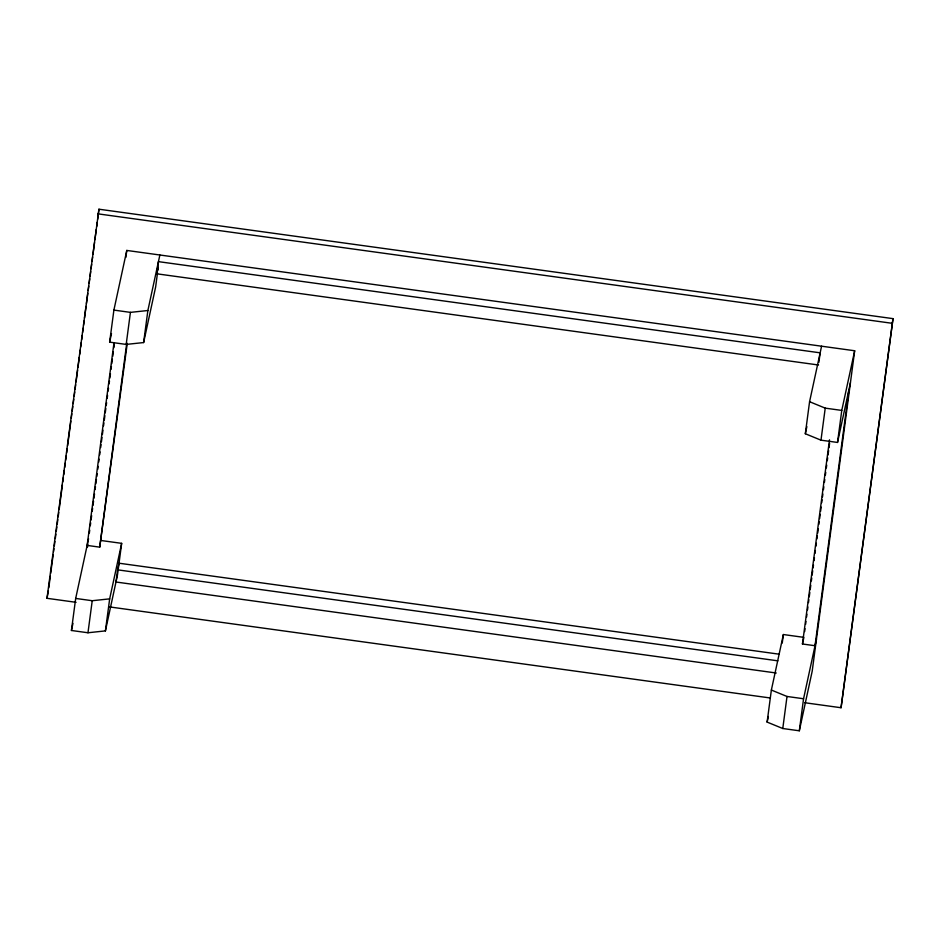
<?xml version="1.0" encoding="UTF-8"?>
<svg xmlns="http://www.w3.org/2000/svg" width="940" height="940" viewBox="0 0 940 940"><rect width="100%" height="100%" fill="white"/><g stroke="black" fill="none" stroke-linecap="round" stroke-linejoin="round"><path stroke-width="1.41" d="M76.081 602.317L47 598.31L98.947 209.209L893 318.637L841.053 707.738L804.699 702.721M48.386 590.766L47 598.31M48.774 587.864L50.314 576.255M50.69 573.353L53.192 554.494M53.58 551.592L53.968 548.69M54.344 545.788L54.92 541.44M55.307 538.538L55.883 534.178M56.271 531.276L56.847 526.929M57.234 524.027L57.81 519.679M58.198 516.777L58.774 512.418M59.15 509.515L62.416 484.852M62.804 481.95L63.38 477.602M63.767 474.7L64.343 470.353M64.731 467.45L65.306 463.091M65.694 460.189L66.27 455.841M66.646 452.939L67.234 448.591M67.609 445.689L70.876 421.026M71.264 418.124L71.84 413.764M72.227 410.862L72.803 406.515M73.191 403.613L73.767 399.265M74.154 396.363L74.73 392.004M75.106 389.101L75.682 384.754M76.069 381.852L77.609 370.243M77.996 367.34L79.336 357.188M79.724 354.286L80.3 349.939M80.687 347.036L81.263 342.677M81.651 339.775L82.227 335.427M82.603 332.525L83.19 328.178M83.566 325.275L84.142 320.916M84.529 318.014L86.069 306.405M86.457 303.502L87.796 293.351M88.184 290.448L88.76 286.101M89.147 283.199L89.723 278.839M90.111 275.949L90.687 271.589M91.062 268.687L91.638 264.34M92.026 261.438L92.602 257.078M92.99 254.176L94.529 242.579M94.916 239.677L96.256 229.513M96.644 226.622L97.219 222.263M97.607 219.361L98.947 209.209M117.124 576.714L105.409 630.893L87.972 632.761L71.428 630.482L75.682 598.439L88.572 538.785M157.509 272.858L155.629 287.041L143.62 342.56L126.183 344.416L109.639 342.137L113.893 310.094L126.783 250.439L854.672 350.761L812.207 671.136L799.317 730.791L782.773 728.512L767.122 722.096L771.364 690.054L783.373 634.535L803.888 637.367L802.455 643.994L815.027 645.733L848.985 389.419M114.01 342.689L87.138 545.412L99.71 547.151L127.241 343.582M87.467 547.151L87.843 544.366M89.347 532.992L89.723 530.101M90.299 525.754L90.687 522.863M91.074 519.961L91.65 515.625M92.226 511.278L92.602 508.376M92.99 505.485L93.565 501.138M93.953 498.247L94.529 493.899M95.105 489.552L95.481 486.662M95.868 483.759L96.444 479.423M96.832 476.521L97.208 473.631M97.784 469.283L98.171 466.381M98.747 462.045L99.135 459.143M99.71 454.796L100.087 451.905M100.662 447.558L101.05 444.667M101.438 441.765L102.013 437.429M102.389 434.527L102.965 430.179M103.541 425.844L103.929 422.941M104.317 420.051L104.892 415.703M105.268 412.813L105.844 408.465M106.232 405.563L106.608 402.673M107.184 398.325L107.571 395.435M108.147 391.087L108.535 388.197M109.111 383.849L109.487 380.947M109.874 378.056L110.45 373.709M111.026 369.361L111.413 366.471M111.79 363.569L112.365 359.233M112.753 356.331L113.329 351.995M113.904 347.647L114.292 344.745M125.866 257.407L126.783 250.439M87.972 632.761L92.226 600.719L109.663 598.862L121.66 543.344L101.144 540.524M126.183 344.416L130.425 312.374L147.874 310.517L159.871 255.01M99.71 547.151L126.771 342.971M105.409 630.893L109.663 598.862M143.62 342.56L147.874 310.517M779.284 654.205L119.028 563.213L117.594 569.84L115.984 582.013L776.24 673.005M818.529 365.002L156.827 273.81L158.437 261.637L820.15 352.829L818.893 362.299M117.418 575.386L117.958 571.332M118.311 568.618L121.66 543.344M157.885 270.015L158.261 267.183L156.827 273.81M850.418 382.791L837.528 442.446L820.984 440.167L805.333 433.751L809.575 401.709L821.584 346.202M782.245 643.054L783.373 634.535M782.773 728.512L787.015 696.47L771.364 690.054M820.984 440.167L825.226 408.136L809.575 401.709M802.455 643.994L829.503 439.826M804.652 631.574L805.039 628.684M805.615 624.336L805.991 621.434M806.567 617.098L806.955 614.196M807.531 609.86L807.918 606.958M808.494 602.611L808.87 599.72M809.258 596.818L809.834 592.482M810.221 589.58L810.797 585.232M811.373 580.897L811.749 577.994M812.136 575.104L812.712 570.756M813.1 567.866L813.476 564.964M814.052 560.616L814.44 557.726M815.015 553.378L815.403 550.488M815.979 546.14L816.355 543.25M816.931 538.902L817.318 536M817.706 533.109L818.27 528.762M818.846 524.414L819.234 521.524M819.621 518.633L820.197 514.286M820.573 511.384L821.149 507.048M821.725 502.7L822.112 499.798M822.5 496.907L822.876 494.005M823.452 489.67L823.84 486.767M824.415 482.431L824.803 479.529M825.379 475.182L825.755 472.291M826.331 467.944L826.718 465.053M827.294 460.706L827.682 457.804M828.058 454.913L828.634 450.565M829.021 447.675L829.597 443.328M799.317 730.791L803.559 698.749L816.461 639.106M837.528 442.446L841.77 410.416L854.672 350.761M841.053 707.738L893 318.637M109.639 342.137L111.496 333.536M71.428 630.482L72.968 623.385M805.333 433.751L806.873 426.631M767.122 722.096L768.332 716.503M97.948 213.85L892.001 323.278M113.893 310.094L130.425 312.374M825.226 408.136L841.77 410.416M117.594 569.84L777.85 660.832M75.682 598.439L92.226 600.719M787.015 696.47L803.559 698.749M109.534 606.923L769.789 697.915"/></g></svg>
